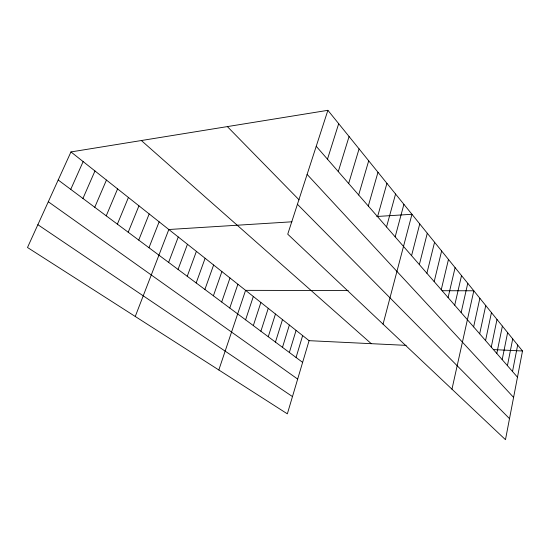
<?xml version="1.0" encoding="UTF-8"?>
<svg xmlns="http://www.w3.org/2000/svg" width="550" height="550" viewBox="0 0 550 550"><rect width="100%" height="100%" fill="white"/><g stroke="black" fill="none" stroke-linecap="round" stroke-linejoin="round"><path stroke-width="0.82" d="M327.889 110.316L522.5 350.996L505.471 439.684L287.739 234.183L327.889 110.316L70.957 151.931L27.5 247.5L287.347 413.841L309.072 340.67L70.957 151.931M512.518 371.498L517.674 345.029M507.423 365.654L512.717 338.896M502.184 359.645L507.623 332.592M496.801 353.464L502.384 326.116M491.26 347.105L496.994 319.454M485.554 340.56L491.453 312.599M479.676 333.822L485.746 305.539M473.626 326.879L479.868 298.272M451.962 389.187L473.818 290.785L442.118 290.723M461.147 312.565L467.761 283.298M454.719 305.188L461.526 275.584M448.085 297.577L455.098 267.637M441.244 289.726L448.47 259.435M434.184 281.621L441.629 250.979M426.889 273.254L434.569 242.248M419.354 264.612L427.281 233.234M411.565 255.674L419.746 223.919M383.061 324.156L411.957 214.287L376.75 216.494M395.168 236.857L403.899 204.325M386.526 226.951L395.567 194.012M377.575 216.679L386.932 183.336M368.294 206.03L377.981 172.267M358.669 194.982L368.706 160.792M296.065 357.486L302.651 335.576M348.666 183.508L359.074 148.885M289.348 352.474L296.086 330.371M282.48 347.353L289.369 325.05M338.278 171.586L349.078 136.524M275.447 342.107L282.494 319.605M327.47 159.191L338.69 123.674M268.256 336.738L275.461 314.029M260.879 331.238L268.256 308.316M253.33 325.6L260.879 302.472M245.596 319.832L253.323 296.484M218.824 369.971L245.582 290.345L348.184 290.544M229.776 308.028L237.882 284.24M221.691 301.991L229.989 277.991M213.4 295.804L221.904 271.576M204.896 289.465L213.62 265.011M196.178 282.954L205.116 258.273M187.234 276.279L196.398 251.357M178.049 269.424L187.447 244.269M168.616 262.391L178.262 236.988M135.252 316.477L168.829 229.508L291.913 221.801M148.968 247.727L159.136 221.829M138.731 240.096L149.181 213.936M128.205 232.238L138.944 205.824M117.377 224.159L128.418 197.478M106.233 215.841L117.59 188.891M94.758 207.281L106.439 180.056M82.933 198.461L94.964 170.961M70.751 189.372L83.139 161.59M309.072 340.67L406.196 345.366M493.316 349.58L522.5 350.996M37.867 224.696L292.469 396.578M48.304 201.754L297.667 379.087M58.19 179.994L302.624 362.381M141.357 140.525L371.271 343.674M297.433 204.277L509.513 418.653M227.356 126.596L299.09 199.856M307.113 174.405L513.59 397.402M316.229 146.286L517.474 377.183"/></g></svg>
